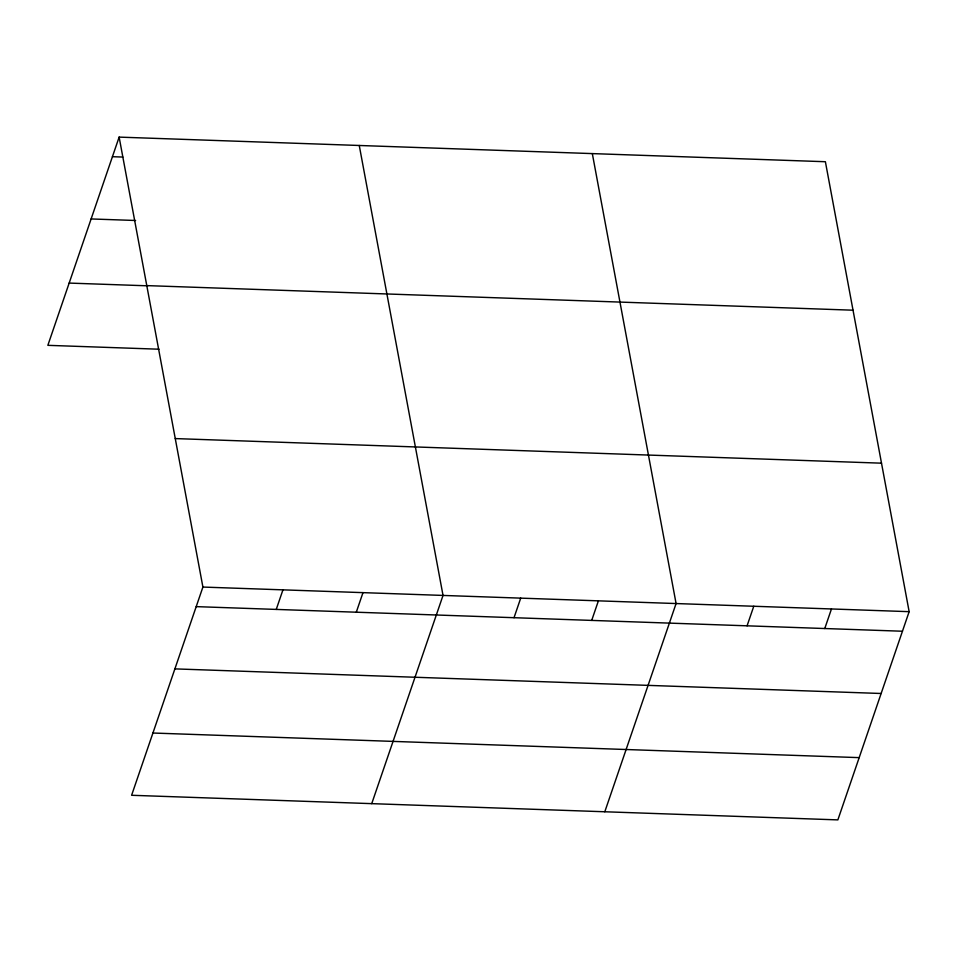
<?xml version="1.0" encoding="UTF-8"?>
<svg xmlns="http://www.w3.org/2000/svg" width="957" height="957" viewBox="0 0 957 957"><rect width="100%" height="100%" fill="white"/><g stroke="black" fill="none" stroke-linecap="round" stroke-linejoin="round"><path stroke-width="1.44" d="M119.135 137.114L202.908 587.06L131.611 795.279L837.865 819.886L909.15 611.667L825.389 161.721L119.135 137.114L47.85 345.333L159.018 349.209M276.25 609.43L282.949 589.847M356.291 612.217L362.99 592.634M371.735 803.641L443.031 595.421L359.258 145.488M514.017 617.708L520.716 598.137M591.701 620.411L598.4 600.84M604.8 811.763L676.085 603.544L592.323 153.599M747.07 625.818L753.781 606.248M824.767 628.534L831.466 608.951M112.436 156.697L122.819 157.056M91.118 218.95L135.595 220.493M146.78 285.605L853.022 310.2M69.167 283.081L147.725 285.82M175.263 438.581L881.505 463.176M202.908 587.06L909.15 611.667M196.209 606.63L902.451 631.237M174.892 668.883L881.134 693.49M152.929 733.026L859.171 757.633"/></g></svg>
